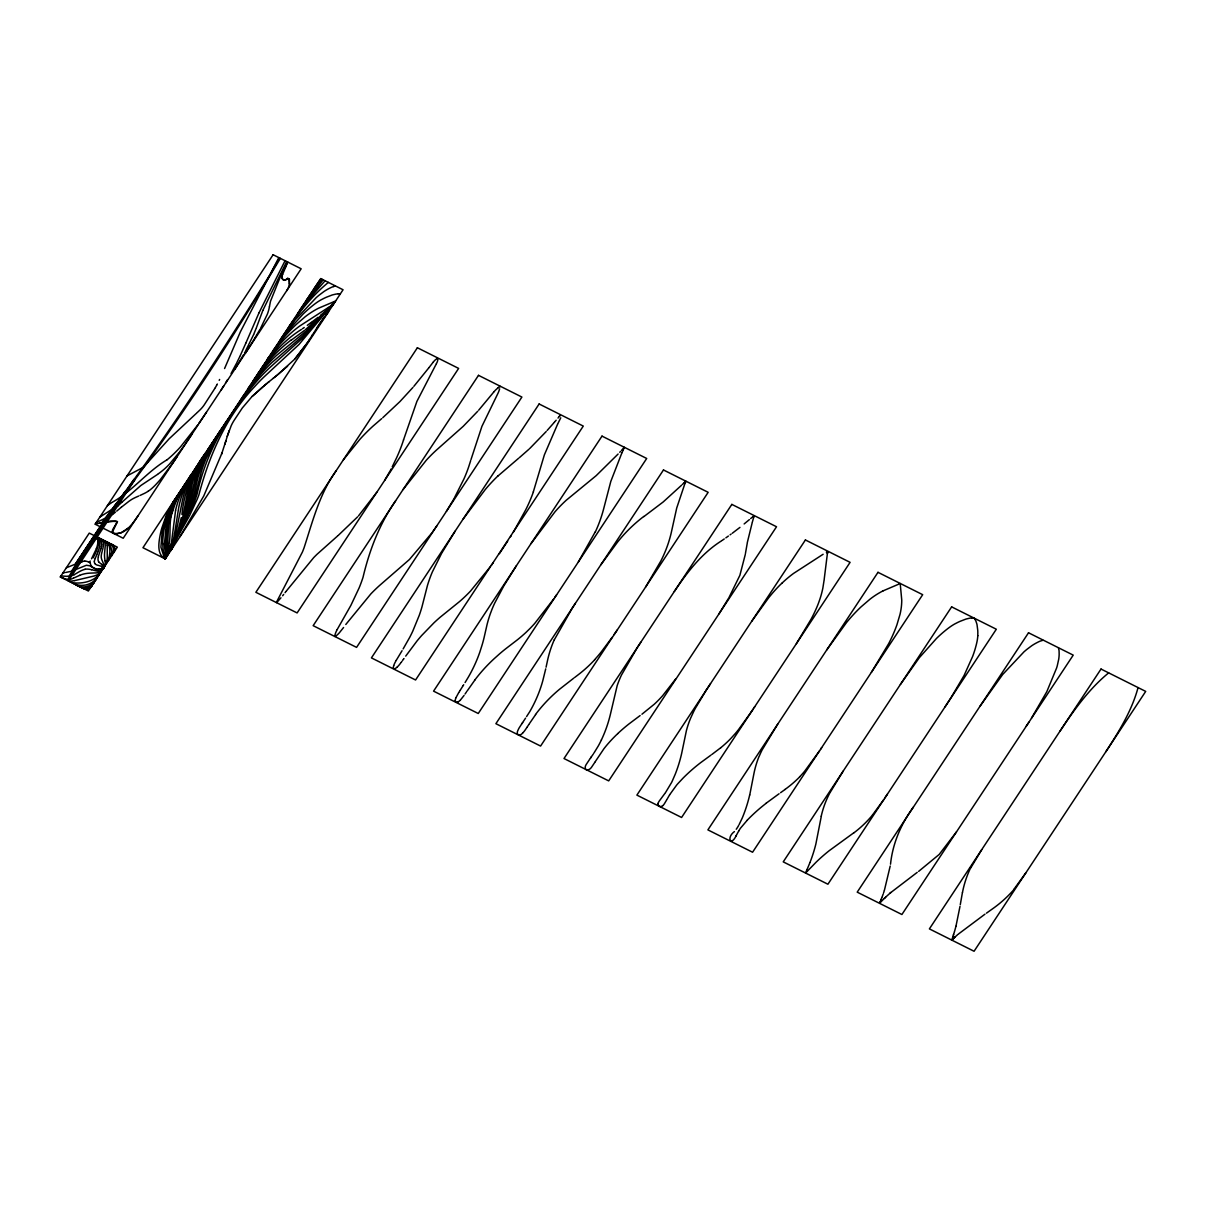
<?xml version="1.0" encoding="UTF-8"?>
<svg xmlns="http://www.w3.org/2000/svg" width="1206" height="1206" viewBox="0 0 1206 1206"><rect width="100%" height="100%" fill="white"/><g stroke="black" fill="none" stroke-linecap="round" stroke-linejoin="round"><path stroke-width="1.5" d="M162.689 543.514C163.006 526.389 168.463 509.475 177.719 495.093M287.767 262.079L282.611 274.38C280.636 277.576 283.289 283.184 287.254 278.601L288.988 278.797L289.425 283.847L289.44 279.37M977.78 635.698L977.825 632.622A56.486 49.597 -26.3 0 0 977.719 630.014L977.041 624.829A25.537 22.432 -26.3 0 0 976.875 624.045L976.046 621.482A17.472 15.346 -26.3 0 0 975.428 620.14L975.337 619.974M102.465 568.885L101.726 566.473L98.606 565.403A7.1 6.241 -26.3 0 1 94.957 563.805M103.324 545.79L103.339 545.655A17.246 15.135 -26.3 0 0 103.399 544.765L103.399 544.479M170.453 551.097A13.733 12.06 -26.3 0 0 170.498 550.599L170.528 550.253A19.824 17.397 -26.3 0 1 170.574 549.83L175.563 510.575M103.264 546.318L103.038 547.75A29.864 26.215 -26.3 0 1 102.857 548.579L101.56 553.735A17.653 15.497 -26.3 0 0 101.214 557.127L101.259 557.368A12.753 11.201 -26.3 0 0 102.299 560.82L104.063 565.267L103.294 568.388M824.165 579.573L827.467 552.981M824.045 580.508L822.854 588.091A103.158 90.571 -26.3 0 1 818.934 601.884L818.196 603.92A139.308 122.319 -26.3 0 1 810.975 619.387L796.397 643.627M289.425 283.847L288.505 287.345A16.311 14.321 -26.3 0 1 287.993 288.49L286.696 290.721M826.321 552.122L827.633 551.896M827.361 553.675L827.587 552.167M827.437 553.192L827.557 552.454M282.611 274.38C279.762 277.757 284.134 282.114 286.696 279.129M745.414 553.66L747.403 542.323M745.278 554.534L739.881 575.307L729.102 597.317M960.278 904.681L962.448 892.41M960.006 906.339L955.981 926.148M174.523 533.745L178.774 507.304A112.55 98.817 -26.3 0 1 190.669 475.631M890.525 864.189C892.666 843.386 901.093 823.864 913.394 807.085M174.508 533.836L173.634 538.449M890.209 866.029L884.45 890.134M181.94 514.465C184.217 492.199 192.116 470.822 205.593 452.883M101.394 546.74L100.987 548.474M269.451 306.641L270.25 302.48A41.034 36.029 -26.3 0 1 270.611 300.972L280.772 275.722M173.589 538.72L173.408 539.595M269.435 306.716L269.104 308.374A43.084 37.823 -26.3 0 1 268.199 311.721L267.988 312.399A47.547 41.743 -26.3 0 1 267.28 314.344L260.617 328.228M747.479 541.886L752.258 522.469M181.337 517.6L176.604 536.082M201.688 463.194A119.635 105.028 -26.3 0 0 195.01 483.546L190.141 504.41A138.072 121.218 -26.3 0 1 177.161 535.163L164.966 554.006A12.874 11.306 -26.3 0 0 164.664 554.594L164.544 554.881A4.779 4.191 -26.3 0 0 164.333 557.986M173.363 539.791L171.734 543.544M171.116 549.846L172.865 542.248M546.077 667.174L547.63 659.999A119.635 105.028 -26.3 0 1 554.308 639.647M187.639 492.108L182.181 519.937A161.016 141.358 -26.3 0 1 177.463 535.313L171.237 546.439M821.316 816.221L815.859 844.049A161.016 141.358 -26.3 0 1 811.141 859.426L810.1 862.169M545.73 668.848L542.76 680.862A138.072 121.218 -26.3 0 1 529.781 711.615L526.57 716.575M1138.057 687.571C1131.801 710.877 1118.821 731.71 1105.827 751.775M749.74 794.965L753.871 773.875A105.208 92.365 -26.3 0 1 758.981 756.584L759.177 756.343A107.922 94.761 -26.3 0 1 762.102 749.966L777.704 724.173M955.951 926.298L954.459 931.741M100.927 548.7L98.515 555.891A19.944 17.517 -26.3 0 0 98.259 556.84M752.408 521.942L753.614 517.585M195.689 493.586L201.176 472.255A138.871 121.927 -26.3 0 1 206.045 458.777L214.879 440.914L226.457 421.603L243.386 396.322L259.004 376.287M753.66 517.404L753.886 516.605M174.78 539.203L175.88 537.529M285.837 266.692L287.209 261.808M499.631 388.829L498.937 391A26.23 23.035 -26.3 0 1 497.852 393.548L481.918 426.366L470.973 459.637M170.061 547.313L177.478 535.328A86.003 75.511 -26.3 0 0 178.247 533.745L181.247 526.796A155.031 136.112 -26.3 0 0 187.669 505.977L192.342 483.44A99.42 87.284 -26.3 0 1 196.457 471.154L199.729 464.099A137.213 120.464 -26.3 0 1 201.357 460.978L212.256 442.858M221.859 453.29L225.899 440.838M225.778 441.2L227.497 435.592M884.36 890.435L883.561 892.922M173.8 542.489L174.146 541.358M954.383 932.027L952.981 936.429M225.371 442.557L225.643 441.652M470.642 460.737L468.742 466.677A147.268 129.298 -26.3 0 1 463.918 478.978L454.526 497.641M173.604 543.167L172.533 546.484L175.428 540.62M224.813 444.351L225.085 443.446M227.256 436.346L231.175 425.778A44.034 38.652 -26.3 0 1 234.266 420.14L241.713 408.879A59.516 52.25 -26.3 0 1 242.391 407.884L251.888 396.684L266.903 383.433M952.906 936.715L951.805 939.896L952.589 939.218M403.528 439.904L416.899 401.402L436.361 363.745M227.708 434.929L229.23 430.467M171.961 548.217L172.518 547.328M953.614 934.484L953.403 935.147M172.352 547.057L171.629 548.715A17.728 15.572 -26.3 0 0 171.222 549.936M172.036 547.72L171.795 548.715L172.352 547.72M533.323 491.882L544.373 454.873L557.443 424.542M175.88 538.373L183.448 524.097A171.192 150.313 -26.3 0 0 186.493 517.932L192.945 502.209A147.946 129.886 -26.3 0 0 195.689 493.586M883.169 894.038L882.219 896.706M175.337 539.941L174.93 541.087M221.542 454.18L222.01 452.853M221.693 453.742L203.754 495.998L180.026 536.61M171.9 548.775L172.413 547.569M185.166 517.555L185.302 517.133A151.082 132.645 -26.3 0 0 189.206 504.048L196.096 474.878A107.937 94.761 -26.3 0 1 200.362 464.34L216.236 436.828M881.993 897.324L880.501 901.093M684.752 484.088L685.656 481.616M684.541 484.676L676.717 508.028L671.742 530.534A132.479 116.319 -26.3 0 1 660.918 560.88L645.557 587.126M685.279 482.641L685.822 481.149L685.008 481.933M172.503 547.328L172.925 546.333A22.477 19.733 -26.3 0 1 173.136 545.866L177.342 535.6M96.45 548.624L91.52 558.815M176.92 536.745L193.141 504.877A155.288 136.338 -26.3 0 0 197.045 494.264C206.377 450.049 230.602 410.568 260.375 377.131A147.268 129.298 -26.3 0 1 270.159 367.302L302.54 338.132L327.58 309.233M256.426 327.64L262.818 310.47M176.709 537.318L176.076 538.961M98.214 551.278L99.374 547.72A28.13 24.693 -26.3 0 0 99.751 546.137L99.736 540.559L97.249 537.107M256.169 328.273L253.757 334.303M809.935 862.622L807.221 869.134M98.183 551.353L97.415 553.237M95.259 558.333L96.721 554.85M172.639 547.042L173.257 545.519M880.38 901.379L879.626 903.173L880.139 901.967M279.43 257.918L270.084 274.621A267.762 235.095 -26.3 0 0 266.526 280.154C215.015 363.217 161.287 445.044 101.832 522.68M173.513 544.901L174.87 541.268L173.302 544.087A24.602 21.602 -26.3 0 1 172.82 544.871L172.111 545.941A19.296 16.944 -26.3 0 1 171.584 546.68L170.408 548.097A24.21 21.256 -26.3 0 0 169.533 550.207L169.428 550.539A13.251 11.638 -26.3 0 0 169.036 551.971L169.036 552.047A8.864 7.794 -26.3 0 0 168.885 553.237L169.051 553.237M194.407 474.048L194.513 473.777A107.922 94.761 -26.3 0 1 197.437 467.4L213.04 441.607M262.833 310.424L286.666 261.521M166.262 552.891L170.8 544.931M455.883 697.822L458.657 692.726M880.772 900.415L881.285 899.194M224.572 368.539L240.461 331.665L278.827 257.617M97.309 553.494L96.812 554.639M245.888 343.032L258.973 312.882M245.783 343.258L240.25 355.649M253.592 334.665L245.557 351.006M171.81 549.016L171.448 549.604M177.372 535.946L177.614 535.389A156.81 137.68 -26.3 0 0 185.015 512.399L189.206 491.309A105.208 92.365 -26.3 0 1 194.317 474.033M622.01 452.612L622.854 450.697M621.904 452.838L610.809 481.405L603.407 509.776A146.861 128.952 -26.3 0 1 595.372 531.876M169.187 547.328L166.639 551.278A18.874 16.567 -26.3 0 0 166.036 552.363L165.192 554.172A10.583 9.301 -26.3 0 0 164.905 554.881A4.025 3.543 -26.3 0 0 165.207 557.956L165.448 558.212M622.944 450.471L623.502 449.25M95.636 552.725C97.867 547.75 100.701 540.454 95.696 536.323M201.779 463.21L219.914 431.251M554.383 639.677L572.533 607.703M95.229 553.644L94.49 555.212M170.453 548.006L169.775 549.001M287.164 262.441L280.847 275.571M259.019 312.791L285.053 260.722M557.594 424.241L560.745 417.819M601.402 739.941L602.503 737.544A134.74 118.294 -26.3 0 0 606 728.952L606.407 727.851A151.082 132.645 -26.3 0 0 610.296 714.766L617.186 685.596A107.937 94.761 -26.3 0 1 621.452 675.059L637.326 647.547M239.949 356.313L236.768 362.78M137.966 515.897C132.404 523.977 124.655 535.585 113.53 533.218L112.505 531.936L117.419 521.685L110.605 521.037L95.259 524.022M807.07 869.466L806.829 869.978A22.477 19.733 -26.3 0 0 806.603 870.446L805.638 872.978L807.628 870.958A22.477 19.733 -26.3 0 0 807.99 870.551L816.296 862.004A161.016 141.358 -26.3 0 1 829.185 850.712L854.059 832.607M595.267 531.846L578.398 561.845M94.008 556.207L93.224 557.82M219.628 379.468L219.206 380.327M170.649 547.599L171.116 546.665M623.743 448.768L624.18 447.848A2.487 2.186 -26.3 0 0 624.361 447.29A2.487 2.186 -26.3 0 0 623.894 447.697L621.422 450.486M392.191 466.888L396.593 457.798A164.77 144.675 -26.3 0 0 403.543 439.904M236.346 363.609L231.07 373.528M190.578 477.275L201.402 459.23M970.86 867.732L981.699 849.702M337.092 629.713L336.338 631.235A24.21 21.256 -26.3 0 0 335.494 633.271L335.374 633.647A13.251 11.638 -26.3 0 0 335.012 635.034L334.982 635.185A8.864 7.794 -26.3 0 0 334.861 636.286M391.106 468.998L390.563 470.054M436.451 363.564L436.557 363.368A26.366 23.155 -26.3 0 0 436.979 362.509L437.175 362.086A9.015 7.914 -26.3 0 0 437.672 360.473A15.09 13.251 -26.3 0 0 437.838 359.478L437.416 358.453M390.201 470.747L384.639 480.41M337.198 629.502L350.871 605.397L359.117 587.925A155.288 136.338 -26.3 0 0 363.021 577.327C369.458 550.192 379.543 523.841 395.583 500.867M217.321 384.021L216.854 384.895M175.383 541.072L189.493 515.761L197.166 499.314A167.378 146.951 -26.3 0 0 198.824 495.093C209.226 455.446 226.004 416.809 254.556 386.719A163.428 143.484 -26.3 0 1 267.762 373.453L299.028 344.449L323.404 315.354M736.233 835.562C730.896 847.004 726.087 837.612 734.439 831.567M736.022 835.954L738.735 830.949M245.119 351.851L244.441 353.102M169.865 547.283L168.93 548.986A26.849 23.562 -26.3 0 0 167.785 551.413A15.316 13.447 -26.3 0 0 167.468 552.303M280.35 258.37C225.959 349.484 167.559 438.441 102.691 522.5M216.658 385.242L215.316 387.669M739.127 824.542L742.278 817.954A156.81 137.68 -26.3 0 0 749.68 794.965M738.6 825.522L737.966 826.653A24.602 21.602 -26.3 0 1 737.484 827.437L736.776 828.507A19.296 16.944 -26.3 0 1 736.233 829.246L736.233 829.246M165.071 553.825C173.845 541.584 166.745 524.369 173.016 510.605A84.812 74.455 -26.3 0 1 174.93 504.44L176.543 500.173A77.697 68.214 -26.3 0 1 178.518 495.621A106.038 93.088 -26.3 0 1 185.407 483.485M454.149 498.334L453.381 499.721M243.476 354.85L234.944 369.081M667.159 799.065L669.556 794.89M666.707 799.864L664.476 803.603A9.151 8.035 -26.3 0 1 662.787 805.653M453.004 500.415L446.431 511.329M112.052 555.062L111.917 555.303A12.98 11.397 -26.3 0 1 111.54 555.906M260.089 329.163L254.783 338.208M396.141 660.511L395.206 662.215A26.849 23.562 -26.3 0 0 394.06 664.642A15.316 13.447 -26.3 0 0 393.744 665.531M396.216 660.375L402.05 650.712M738.765 830.904L738.946 830.602A19.296 16.944 -26.3 0 1 739.399 829.834L740.107 828.763A24.602 21.602 -26.3 0 1 740.65 827.994L747.117 820.382M215.105 388.015L204.116 405.065A33.075 29.034 -26.3 0 1 199.608 410.296L196.714 413.04M728.484 598.387L719.002 613.854M190.834 475.707L197.136 465.682M90.224 561.031L89.44 562.358M227.542 379.664L225.522 383.056M176.001 537.318L178.805 532.072A148.639 130.504 -26.3 0 0 190.262 507.017L192.327 500.565A154.624 135.75 -26.3 0 0 194.407 492.953L197.452 479.611A148.052 129.992 -26.3 0 1 198.869 474.425L199.804 471.44A119.213 104.666 -26.3 0 1 200.558 469.224L202.412 464.295A130.972 114.992 -26.3 0 1 205.035 458.31L214.065 441.23L226.818 420.758M595.071 761.936L603.935 748.73A107.741 94.596 -26.3 0 1 608.306 743.409L610.13 741.358A134.74 118.294 -26.3 0 1 616.899 734.409L617.789 733.565M594.844 762.313L591.422 767.423A12.874 11.306 -26.3 0 1 590.985 767.936L590.759 768.177A4.779 4.191 -26.3 0 1 587.804 769.895M254.692 338.343L249.521 346.8M172.172 543.363L169.549 547.162M176.257 536.429L174.825 538.645L182.151 501.937A108.434 95.199 -26.3 0 1 190.397 477.214M403.136 648.934L409.723 637.326A171.192 150.313 -26.3 0 0 412.769 631.16L419.221 615.437A147.946 129.886 -26.3 0 0 421.979 606.829L427.452 585.483A138.871 121.927 -26.3 0 1 432.321 572.006L441.607 553.343L455.144 531.122M513.319 532.223L525.741 509.761A154.715 135.841 -26.3 0 0 533.384 491.882M176.377 536.142L175.774 537.484M669.647 794.754L676.626 785.106A86.003 75.511 -26.3 0 1 677.802 783.734L683.199 777.976A155.031 136.112 -26.3 0 1 700.641 762.674L710.997 755.092M175.398 537.831L173.86 540.273M174.81 539.308L173.016 542.112M458.838 692.425L460.029 690.556M465.079 682.536L468.41 677.003A148.639 130.504 -26.3 0 0 479.882 651.949L481.948 645.481A154.624 135.75 -26.3 0 0 484.028 637.868L487.073 624.542A148.052 129.992 -26.3 0 1 488.49 619.356L489.425 616.372A119.213 104.666 -26.3 0 1 490.179 614.14L492.033 609.226A130.972 114.992 -26.3 0 1 494.641 603.241L503.671 586.161L516.424 565.689M170.574 545.368L173.604 540.574M249.476 346.876L245.481 353.117M460.104 690.42L463.119 685.656M511.374 535.374L510.515 536.73M223.864 385.724L221.286 389.734M463.707 684.722L463.225 685.505M951.202 697.37L964.091 675.466L972.624 656.471A123.012 107.997 -26.3 0 0 975.292 648.496L975.956 646.039A92.169 80.923 -26.3 0 0 976.86 642.316A48.828 42.873 -26.3 0 0 977.81 635.698M312.218 335.283L317.54 326.947M1031.462 718.173L1046.778 691.747L1056.562 668.124A101.138 88.792 -26.3 0 0 1057.27 665.757L1058.717 659.245A44.682 39.225 -26.3 0 0 1059.154 654.18L1059.079 650.863A12.271 10.779 -26.3 0 0 1058.883 649.808L1058.506 648.044M312.399 334.982L308.766 340.635M950.795 698.018L945.097 706.791M169.85 546.363L170.317 545.655M527.052 727.218L528.725 724.67M529.027 724.188L535.645 714.555M706.309 690.088L695.41 708.208A137.213 120.464 -26.3 0 0 693.782 711.329L690.525 718.384A99.42 87.284 -26.3 0 0 686.395 730.67L681.707 753.207A155.031 136.112 -26.3 0 1 675.315 774.026L672.3 780.975A86.003 75.511 -26.3 0 1 671.531 782.558L665.561 792.508M212.346 442.753L219.658 431.597M219.974 431.175L222.778 426.864M572.594 607.628L575.398 603.317M526.916 727.429L524.821 730.519A18.874 16.567 -26.3 0 1 524.037 731.514L522.786 732.947M637.567 647.185L640.748 642.316M706.384 689.968L710.5 683.666M525.575 718.128L522.424 722.861M1028.869 722.213L1026.185 726.329M108.736 560.142L111.902 551.82L110.439 544.916M191.392 474.395C175.594 497.475 160.428 526.525 167.815 555.092M317.148 327.55L320.299 322.831M321.324 278.872L300.204 309.641M309.158 340.047L307.997 341.811M174.795 499.51L173.031 502.284A95.952 84.239 -26.3 0 0 172.021 503.972L166.127 515.655L161.77 528.273A104.651 91.882 -26.3 0 0 160.413 533.761L159.976 536.022A88.279 77.516 -26.3 0 0 159.674 537.725C158.423 544.946 157.504 555.031 165.297 558.921L343.062 289.757L320.721 278.571L142.956 547.72L165.297 558.921M179.181 492.877L174.508 500.987A95.651 83.983 -26.3 0 0 173.317 503.369L166.353 524.128L164.378 544.735M191.694 473.943L182.136 490.857A108.058 94.867 -26.3 0 0 175.548 510.575M78.48 586.041C84.013 590.277 92.093 587.593 94.279 582.031M209.512 446.959L195.869 469.33A100.957 88.641 -26.3 0 0 187.533 492.108M268.516 357.624L267.43 359.267L286.078 333.022L302.842 314.299A123.012 107.997 -26.3 0 1 309.429 308.284L311.525 306.55A92.169 80.923 -26.3 0 1 314.766 303.987A48.828 42.873 -26.3 0 1 320.856 299.947L323.901 298.379A56.486 49.597 -26.3 0 1 326.555 297.158L332.027 295.048A25.537 22.432 -26.3 0 1 332.901 294.792L335.856 294.113A17.472 15.346 -26.3 0 1 337.499 293.902L337.816 293.887M335.961 471.033C319.515 493.872 312.64 521.444 304.078 547.765A167.378 146.951 -26.3 0 1 302.435 551.986L276.898 601.387A17.728 15.572 -26.3 0 0 276.491 602.608A17.728 15.572 -26.3 0 0 277.501 601.688L280.953 597.799M507.696 541.087L499.374 553.705M871.395 672.345L888.641 643.687A153.84 135.072 -26.3 0 0 894.37 631.477L894.716 630.602A134.635 118.203 -26.3 0 0 896.978 624.633L900.038 614.276A71.621 62.878 -26.3 0 0 901.756 600.181L900.204 583.538L883.093 590.85M843.19 771.071L829.547 793.442A100.957 88.641 -26.3 0 0 821.226 816.206M60.3 576.95L89.259 533.112L117.329 547.147L88.37 591L60.3 576.95L63.662 578.322M66.36 567.785L75.345 564.152L106.897 516.424M75.345 564.152L107.168 516.545M65.727 572.443L71.456 571.297L115.851 504.033M67.476 576.347L68.908 576.347L124.896 491.701M63.843 578.383L67.792 579.528L133.941 479.355M69.089 579.83L134.816 479.807M318.324 325.771L324.022 317.63M522.605 722.605L521.897 723.675M900.415 684.435L919.334 657.692L936.519 638.411A123.012 107.997 -26.3 0 1 943.107 632.396L945.202 630.648A92.169 80.923 -26.3 0 1 948.459 628.1A48.828 42.873 -26.3 0 1 954.549 624.06L957.594 622.492A56.486 49.597 -26.3 0 1 960.247 621.271L965.72 619.16A25.537 22.432 -26.3 0 1 966.594 618.904L969.534 618.226A17.472 15.346 -26.3 0 1 971.192 618.015L971.508 618M980.101 706.083L1002.699 674.471L1024 651.828A97.189 85.325 -26.3 0 1 1026.758 649.476L1031.733 645.738A44.682 39.225 -26.3 0 1 1036.542 642.873L1037.914 642.165A35.517 31.19 -26.3 0 1 1038.894 641.682L1039.889 641.245A12.271 10.779 -26.3 0 1 1041.019 640.868L1042.949 640.265M1060.089 731.017C1074.064 710.002 1088.973 688.958 1108.661 672.873M191.875 434.281L187.096 441.411M205.955 412.949L206.467 412.196M96.706 578.367C93.631 585.815 82.777 589.93 75.254 584.428M176.95 456.878L173.242 462.395M92.123 585.302L91.4 586.267M98.666 575.398L97.942 576.453A25.567 22.447 -26.3 0 1 95.229 579.739C90.043 585.317 81.465 586.825 74.516 583.945A21.663 19.025 -26.3 0 1 73.31 583.448L72.435 583.011M305.842 301.093L311.525 292.832M313.515 289.485L321.022 278.722M241.426 398.643L265.426 366.805A133.293 117.027 -26.3 0 1 276.596 355.333L306.61 330.7L328.65 308.932M253.23 380.764C266.285 361.242 281.073 342.082 301.289 329.524M257.677 374.041L274.395 350.871A139.308 122.319 -26.3 0 1 286.108 337.635L287.767 336.082A103.158 90.571 -26.3 0 1 299.495 326.178L329.298 306.882M262.049 367.423L281.827 340.017A153.84 135.072 -26.3 0 1 291.053 329.585L291.746 328.876A134.635 118.203 -26.3 0 1 296.555 324.173L305.284 316.665A71.621 62.878 -26.3 0 1 318.414 308.269L335.675 300.942M272.767 351.187L295.349 319.711L316.198 297.641A97.189 85.325 -26.3 0 1 318.957 295.289L323.932 291.55A44.682 39.225 -26.3 0 1 328.741 288.671L330.112 287.978A35.517 31.19 -26.3 0 1 331.092 287.495L332.087 287.058A12.271 10.779 -26.3 0 1 333.218 286.681L333.565 286.576M280.32 339.745C294.143 319.017 308.932 298.289 328.379 282.4M288.566 327.263L307.168 301.289L325.107 280.757M297.611 313.575L323.163 279.792M308.193 341.524L307.213 342.986M403.03 489.606L426.336 460.179A147.268 129.298 -26.3 0 1 436.135 450.351L463.194 426.351L477.742 411.246M463.029 519.183L485.279 489.515A154.82 135.931 -26.3 0 1 498.123 475.767M531.032 543.574L555.046 511.721A133.293 117.027 -26.3 0 1 566.217 500.264L596.216 475.631L618.105 454.029M674.32 591.483C687.224 572.262 701.711 553.283 721.595 540.801M593.895 753.147L598.312 745.926A107.741 94.596 -26.3 0 0 601.402 739.941M751.715 621.271L768.433 598.101A139.308 122.319 -26.3 0 1 780.146 584.865L781.805 583.312M754.142 707.605L754.67 706.822M826.698 649.989L846.491 622.582A153.84 135.072 -26.3 0 1 855.717 612.151L856.411 611.442A134.635 118.203 -26.3 0 1 861.205 606.739L869.948 599.231A71.621 62.878 -26.3 0 1 883.078 590.834M821.648 747.645L820.608 749.228M887.42 794.121L886.727 795.161M1025.899 872.797L1013.914 889.289M205.849 413.1L198.869 423.381M248.255 388.302L264.883 365.704A136.233 119.605 -26.3 0 1 291.143 340.002M343.393 459.772L359.825 439.406A163.428 143.484 -26.3 0 1 373.016 426.125L381.669 418.648M376.754 492.334L358.468 515.912M600.874 564.755L617.502 542.157A136.233 119.605 -26.3 0 1 643.763 516.454M886.5 795.508L884.857 797.995M956.464 831.884L939.173 854.466L918.64 871.38M94.158 582.227L93.54 583.131M307.605 342.398L295.138 358.695M593.277 754.067L590.473 758.107M753.102 709.173L751.006 712.294M100.234 573.031C94.565 581.141 83.696 583.704 74.32 582.905A21.798 19.13 -26.3 0 1 72.888 582.694L71.863 582.483A10.417 9.151 -26.3 0 1 70.581 582.076A6.588 5.789 -26.3 0 1 70.144 581.88M819.552 750.81L804.628 771.252A107.922 94.761 -26.3 0 1 799.789 776.664L799.593 776.86M617.17 630.045L614.08 634.567M883.742 799.638L872.526 814.955M436.979 525.605L435.848 527.263M521.685 723.977L519.258 727.731A18.874 16.567 -26.3 0 0 518.655 728.816L517.871 730.489A10.583 9.301 -26.3 0 0 517.525 731.333A4.025 3.543 -26.3 0 0 517.826 734.409L518.067 734.665M750.916 712.414L738.419 729.736A134.017 117.675 -26.3 0 1 735.102 733.761L730.776 738.524A99.42 87.284 -26.3 0 1 720.66 747.81M101.425 571.222L101.334 571.373A8.955 7.854 -26.3 0 1 99.209 573.543M173.136 462.561L160.353 479.536A118.278 103.852 -26.3 0 1 158.076 482.129L156.373 483.983A50.773 44.577 -26.3 0 1 149.333 490.48L148.278 491.144M306.218 344.464L294.792 359.071L278.224 374.252M465.049 694.008L466.421 692.033M467.054 691.128L474.772 680.184M556.569 594.814L554.594 597.679M186.493 442.27L179.754 451.707M435.381 527.942L432.457 532.087M320.69 322.243L322.967 319.062M464.069 695.44L460.39 700.083M553.599 599.111L534.801 623.336A130.972 114.992 -26.3 0 1 530.173 628.311L526.223 632.185A119.213 104.666 -26.3 0 1 524.384 633.874L521.897 636.075A136.368 119.726 -26.3 0 1 519.379 638.185A159.75 140.258 -26.3 0 1 517.464 639.753L505.751 648.753A154.624 135.75 -26.3 0 0 499.239 654.149L493.887 658.958A148.639 130.504 -26.3 0 0 474.727 680.154M197.648 425.13L180.463 446.944A133.474 117.193 -26.3 0 1 177.056 450.592L174.086 453.562A101.153 88.807 -26.3 0 1 167.378 459.561L167.197 459.682M405.713 656.124L417.02 640.974A171.192 150.313 -26.3 0 1 421.603 635.577L433.964 622.824A152.393 133.791 -26.3 0 1 440.22 617.186L459.561 601.553A138.871 121.927 -26.3 0 0 470.491 591.106L490.39 566.639M493.314 562.539L492.47 563.73M612.151 637.326L601.357 651.783A172.775 151.7 -26.3 0 1 597.905 655.989L594.573 659.772M665.275 792.915L659.2 801.131A9.151 8.035 -26.3 0 0 658.099 803.302M102.842 569.081L102.54 569.518A3.512 3.075 -26.3 0 1 100.957 570.604M403.995 658.551L403.452 659.305M491.912 564.529L491.339 565.312M675.571 679.114L662.652 695.666A107.937 94.761 -26.3 0 1 654.33 704.183L641.954 714.208M311.766 292.5L321.836 279.129M590.699 757.805L591.287 756.976M403.347 659.456L402.789 660.21M590.186 758.499L586.116 764.634A12.874 11.306 -26.3 0 0 585.769 765.313L585.664 765.539A4.779 4.191 -26.3 0 0 585.423 768.704A2.683 2.352 -26.3 0 0 586.312 769.745A2.683 2.352 -26.3 0 0 587.789 769.79M431.642 533.233L409.482 559.463L379.483 585.558A155.288 136.338 -26.3 0 0 370.92 593.834L345.79 624.497M402.065 661.205L401.221 662.35M91.822 585.739L91.852 585.694A6.497 5.713 -26.3 0 1 83.048 588.362L82.234 587.925M323.178 318.776L324.459 317.057M324.233 317.344L326.178 314.796M343.574 627.497L339.444 632.683A24.21 21.256 -26.3 0 1 337.786 634.401L337.559 634.612A13.251 11.638 -26.3 0 1 336.278 635.668L336.203 635.713A8.864 7.794 -26.3 0 1 335.102 636.406L334.921 636.497M179.272 452.34L169.729 463.813A66.812 58.657 -26.3 0 1 163.971 469.39L163.021 470.174A85.355 74.938 -26.3 0 1 160.383 472.27L157.88 474.154M400.739 662.983L399.608 664.416A26.849 23.562 -26.3 0 1 397.769 666.496A15.316 13.447 -26.3 0 1 397.045 667.189M323.675 314.992L327.926 309.49M325.741 315.354L326.615 314.223M428.944 367.679L433.195 362.162M559.946 415.663L559.328 416.447M428.673 368.026L413.899 386.297M286.063 591.377L313.696 557.624A167.378 146.951 -26.3 0 1 317.057 554.263L337.921 535.69M326.404 314.51L327.278 313.379M327.052 313.666L328.153 312.248M285.686 591.875L285.038 592.719M334.228 301.681L335.072 301.862M327.926 312.535L328.59 311.691M283.681 594.437L282.626 595.764M332.615 303.761L330.022 306.58A26.23 23.035 -26.3 0 0 328.107 308.6L327.655 309.143M168.75 550.298L166.805 552.227A23.562 20.698 -26.3 0 1 166.338 549.74L166.865 527.866L172.488 506.324A80.063 70.295 -26.3 0 1 173.091 504.847L174.161 502.42A92.033 80.802 -26.3 0 1 180.629 490.661M559.72 415.964L558.016 418.06M328.062 309.324L328.213 309.143A21.889 19.221 -26.3 0 1 329.178 308.027A9.015 7.914 -26.3 0 1 330.519 306.852A15.09 13.251 -26.3 0 1 331.424 306.234L333.203 304.696M433.331 362.011L433.482 361.83A21.889 19.221 -26.3 0 1 434.431 360.715A9.015 7.914 -26.3 0 1 435.788 359.524A15.09 13.251 -26.3 0 1 436.678 358.906L436.979 358.725M493.555 392.297L478.692 410.176M333.263 303.942L334.273 302.766A2.487 2.186 -26.3 0 1 334.725 302.359M493.631 392.206L494.083 391.664A26.23 23.035 -26.3 0 1 495.998 389.628L497.867 387.955M412.98 387.382L399.94 401.583L382.784 417.698M333.097 304.123L333.7 303.927M330.022 306.837L303.49 335.238M554.474 422.16L556.162 420.216M554.232 422.432L547.177 430.436M546.212 431.522L529.871 448.376M332.781 304.56L332.072 305.269M330.007 307.5L330.957 306.46M619.748 452.28L620.472 451.511M357.579 516.877L338.343 535.313M880.395 902.45L879.943 902.917M882.249 900.52L880.305 902.54M329.057 308.495L305.208 329.841M882.521 900.234L885.807 897.038M252.175 396.397L262.968 386.674M332.147 305.781L332.886 304.982M685.325 481.631L684.209 482.702M332.057 305.796L329.419 308.314M682.445 484.39L683.908 482.988M885.943 896.887L890.812 892.47M681.571 485.219L663.179 501.967L643.883 516.59M885.083 897.716L884.36 898.41M122.334 501.832L140.62 485.701A60.632 53.23 -26.3 0 1 141.826 484.857L157.534 474.41M121.957 502.178L118.203 505.661M286.757 279.083L287.737 278.179L289.425 279.249M302.857 335.841L293.088 344.434M498.168 475.812L518.505 458.37M529.133 449.084L519.364 457.662M957.519 934.786L953.132 938.72M953.645 938.253L952.695 939.127M287.586 366.187L277.094 375.187M952.951 938.886L953.931 937.982L952.861 938.977M117.917 505.917L114.51 507.816M196.216 413.492L169.202 438.743L143.469 467.204L127.037 475.903M102.631 569.307L96.932 569.82L89.757 565.78L86.41 565.252L71.456 571.297M954.398 937.575L955.273 936.806L954.519 937.469M958.152 934.243L984.955 914.193M890.073 893.118L917.208 872.375M754.006 515.716L752.68 516.861M332.012 304.801L332.946 304.033M497.988 387.865L499.299 386.794M750.645 518.55L752.197 517.268M328.952 308.329L331.394 306.294M328.741 308.525L320.449 315.384M263.526 386.206L265.214 384.82M749.378 519.62L744.147 523.947M292.229 345.142L271.893 362.569A154.82 135.931 -26.3 0 0 259.019 376.302M116.726 511.103L121.339 507.229M265.772 384.352L269.164 381.593M277.666 374.719L274.832 377.026M275.963 376.106L273.144 378.398M121.474 507.123L128.665 501.515A46.763 41.064 -26.3 0 1 131.153 499.797L131.575 499.525A24.135 21.18 -26.3 0 1 133.067 498.666L134.891 497.746A50.019 43.913 -26.3 0 1 135.977 497.234L138.72 496.028M113.711 513.56L115.52 512.083M167.031 459.818C146.71 471.863 132.012 491.747 111.826 502.465M268.034 382.513L273.702 377.945M113.319 513.877L110.259 515.821M739.956 527.384L732.268 533.263M720.66 747.81L711.992 754.383M318.083 317.284L312.233 321.776M304.229 330.61L291.264 340.137M766.187 803.196L779.076 793.759M127.926 528.273L121.278 532.72L115.942 533.957M107.394 505.631L111.54 502.661M574.855 677.335L577.795 675.089A119.635 105.028 -26.3 0 0 594.633 659.833M573.996 677.968L559.539 689.259A138.072 121.218 -26.3 0 0 535.524 714.495M785.046 789.478L780.568 792.704M640.13 715.55L628.839 724.037A151.082 132.645 -26.3 0 0 617.789 733.55M311.706 322.168L310.349 323.148M309.957 323.419L307.289 325.334M731.062 534.137L730.082 534.831M728.394 536.052L725.846 537.861M99.857 517.042L114.208 507.982M304.229 327.504L302.359 328.801M724.248 538.976L722.123 540.439M986.448 913.168L993.669 908.028A108.434 95.199 -26.3 0 0 1014.065 889.395M823.125 554.263L793.548 573.423A103.158 90.571 -26.3 0 0 781.82 583.312M74.154 574.704L78.797 571.976A33.271 29.215 -26.3 0 1 81.299 570.664L81.812 570.438A15.075 13.236 -26.3 0 1 85.129 569.322M74.109 574.749L69.013 576.347M109.188 516.334L96.194 522.605M140.062 495.44L144.449 493.375A32.773 28.778 -26.3 0 0 148.293 491.174M73.476 578.141L79.611 575.383M73.295 578.217L73.008 578.337A37.205 32.668 -26.3 0 1 71.064 579.106L69.692 579.619M70.129 579.453L69.345 579.739M75.933 563.941L81.405 562.086A11.924 10.477 -26.3 0 1 82.385 561.589M335.147 286.078L333.7 286.531M101.681 568.523L99.766 569.036M99.766 523.103L115.263 521.067A8.321 7.296 -26.3 0 1 117.449 521.655L113.47 528.258A10.718 9.422 -26.3 0 0 112.429 530.399L112.535 531.997M74.666 580.599L93.043 576.272A17.201 15.105 -26.3 0 0 99.178 573.755M74.486 580.644L70.566 581.202A7.025 6.166 -26.3 0 1 69.692 581.232M62.923 572.971L64.792 572.624M456.411 702.299L456.637 702.284A3.678 3.226 -26.3 0 0 457.963 701.922M338.238 293.872L339.519 293.887A11.819 10.387 -26.3 0 1 340.303 293.947M971.915 617.969L973.212 617.985A11.819 10.387 -26.3 0 1 973.981 618.06A11.819 10.387 -26.3 0 1 974.448 618.603L975.111 619.567M67.114 576.347L60.948 575.971M68.712 579.754L67.792 579.528M91.581 569.669L95.274 570.634A11.095 9.738 -26.3 0 0 101.002 570.966M87.963 561.725L90.284 562.78M83.003 588.287L83.078 588.302A6.934 6.09 -26.3 0 0 91.535 586.448M107.334 542.157L107.681 542.338A9.331 8.201 -26.3 0 1 108.646 542.956L108.887 543.167M100.008 538.479L100.309 538.645A7.658 6.723 -26.3 0 1 102.359 540.605M98.711 537.831L101.168 540.71L101.621 545.248A21.391 18.783 -26.3 0 1 101.425 546.514M165.569 558.499L164.785 555.936L167.182 553.177A4.281 3.754 -26.3 0 0 167.664 553.901L168.297 554.368M94.988 535.977L97.339 539.293M168.915 553.162L168.327 552.544A4.176 3.663 -26.3 0 1 168.086 552.092L167.8 551.187M101.696 564.363L100.294 563.262A10.191 8.955 -26.3 0 1 99.043 562.162M107.651 542.986L107.47 542.79A10.07 8.834 -26.3 0 0 106.218 541.72M110.319 544.735L109.912 544.207A9.754 8.563 -26.3 0 0 109.053 543.303M164.679 554.398L164.921 554.805A6.015 5.276 -26.3 0 0 166.775 556.675M455.687 701.937L455.612 701.802A3.678 3.226 -26.3 0 1 455.28 700.58M166.066 557.006L166.006 556.901A3.678 3.226 -26.3 0 1 165.659 555.649M165.765 553.298L166.142 554.082A4.688 4.115 -26.3 0 0 167.242 555.348M109.535 546.74L109.369 546.167A12.241 10.748 -26.3 0 0 108.992 545.112M107.244 545.564L107.213 545.398A9.693 8.517 -26.3 0 0 106.324 542.881A10.145 8.909 -26.3 0 0 103.158 540.107M107.259 545.67L107.244 557.926A22.688 19.914 -26.3 0 1 104.093 567.408M105.058 560.88L104.681 558.016A31.024 27.241 -26.3 0 1 104.545 553.69L105.239 545.76A12.738 11.186 -26.3 0 0 104.997 543.333L104.922 543.137A7.553 6.633 -26.3 0 0 103.626 540.816A9.135 8.02 -26.3 0 0 102.676 539.971M962.494 892.41A108.434 95.199 -26.3 0 1 970.694 867.687M872.571 814.97A100.957 88.641 -26.3 0 1 854.119 832.683M799.638 776.935A105.208 92.365 -26.3 0 1 785.031 789.448M747.087 820.351A156.81 137.68 -26.3 0 1 766.217 803.241M658.31 805.322A2.653 2.337 -26.3 0 0 661.009 806.452A3.708 3.256 -26.3 0 0 662.667 805.683M658.19 805.05A3.708 3.256 -26.3 0 1 658.129 803.407M499.661 386.523A4.749 4.176 -26.3 0 1 500.083 386.267A4.749 4.176 -26.3 0 1 500.143 386.764M393.397 668.32A5.171 4.538 -26.3 0 1 393.412 666.993A10.341 9.075 -26.3 0 1 393.684 665.727M396.88 667.325A10.341 9.075 -26.3 0 1 395.764 668.169A5.171 4.538 -26.3 0 1 394.452 668.863M455.265 700.339A5.397 4.734 -26.3 0 1 455.386 699.465L455.567 698.741A9.573 8.412 -26.3 0 1 455.762 698.138M460.149 700.339A9.573 8.412 -26.3 0 1 459.637 700.776L459.019 701.289A5.397 4.734 -26.3 0 1 458.205 701.817M522.62 733.037A4.869 4.281 -26.3 0 1 518.927 735.178M97.731 539.218A20.216 17.758 -26.3 0 1 96.329 548.594M115.912 533.851A4.477 3.935 -26.3 0 1 112.369 532.087M112.037 544.479A6.497 5.713 -26.3 0 1 113.861 552.393M111.63 544.343A7.206 6.332 -26.3 0 1 113.379 552.906M111.148 543.981A10.718 9.407 -26.3 0 1 111.887 554.971M109.429 546.77A26.502 23.276 -26.3 0 1 105.796 564.318M107.741 543.077A9.934 8.728 -26.3 0 1 108.962 545.052M104.756 540.861A13.914 12.226 -26.3 0 1 106.098 541.63M101.59 564.498A5.774 5.065 -26.3 0 1 103.701 568.418M105.193 560.85A14.457 12.693 -26.3 0 1 103.626 568.569M101.259 539.112A10.733 9.422 -26.3 0 1 102.585 539.896M102.51 540.65A9.588 8.412 -26.3 0 1 103.354 544.449M98.877 562.252A7.417 6.512 -26.3 0 1 98.395 556.991M94.957 563.534A3.904 3.437 -26.3 0 1 94.37 562.313A4.191 3.678 -26.3 0 1 94.354 561.499M94.324 561.272A14.593 12.814 -26.3 0 1 95.319 558.348M99.691 568.674A8.412 7.387 -26.3 0 1 90.148 562.81M87.465 561.544A8.216 7.206 -26.3 0 0 86.576 561.318L85.792 561.167A9.693 8.502 -26.3 0 0 85.053 561.091M82.505 561.559A5.125 4.507 -26.3 0 1 84.661 561.046M85.129 569.172A16.794 14.743 -26.3 0 1 91.535 569.745M102.073 570.227A5.306 4.658 -26.3 0 1 100.264 571.719M100.354 571.976A14.171 12.437 -26.3 0 1 94.324 572.94L89.244 573.167A28.055 24.633 -26.3 0 0 79.596 575.337M69.601 581.217A7.869 6.904 -26.3 0 1 69.028 581.141A3.422 3.015 -26.3 0 1 68.32 580.99M333.685 303.46A4.749 4.176 -26.3 0 1 334.122 303.203M167.106 555.092A5.171 4.538 -26.3 0 1 167.137 553.75A10.341 9.075 -26.3 0 1 167.408 552.499M165.644 555.408A5.397 4.734 -26.3 0 1 165.78 554.549L165.961 553.81A9.573 8.412 -26.3 0 1 166.142 553.222M164.438 557.941A2.683 2.352 -26.3 0 0 165.207 559.026A2.638 2.322 -26.3 0 1 164.302 558.137M177.222 535.208A107.741 94.596 -26.3 0 0 180.297 529.223L181.413 526.826A134.74 118.294 -26.3 0 0 184.91 518.233M164.137 557.82A3.708 3.256 -26.3 0 1 164.076 556.177M164.046 556.072A9.151 8.035 -26.3 0 1 165.177 553.916M169.458 551.549A13.356 11.728 -26.3 0 1 169.126 548.579M167.785 551.202A23.502 20.623 -26.3 0 1 167.513 548.549L168.538 524.55L174.327 503.113A88.535 77.742 -26.3 0 1 182.136 488.475M165.674 553.328A35.939 31.552 -26.3 0 1 164.529 544.72M164.393 554.504A32.562 28.582 -26.3 0 1 162.946 543.514M166.021 557.82A8.683 7.628 -26.3 0 1 163.654 555.634L160.926 547.147L162.011 533.444A103.339 90.736 -26.3 0 1 162.946 528.786L167.137 515.068L173.001 502.691A79.928 70.174 -26.3 0 1 176.257 497.294M273.114 254.737L95.138 524.203L123.208 538.253L301.168 268.787L273.114 254.737M417.382 347.75L255.868 592.297L297.113 612.934L458.627 368.403L417.382 347.75M478.496 375.337L313.153 625.673L356.569 647.381L521.897 397.06L478.496 375.337M539.127 403.98L371.418 657.888L415.573 679.988L583.282 426.08L539.127 403.98M602.005 436.12L433.572 691.144L478.254 713.5L646.702 458.476L602.005 436.12M663.481 469.963L495.892 723.69L540.59 746.062L708.163 492.319L663.481 469.963M731.846 504.394L564.001 758.529L608.683 780.885L776.528 526.751L731.846 504.394M805.412 539.971L636.889 795.116L681.586 817.472L850.094 562.343L805.412 539.971M877.998 572.322L707.892 829.879L752.574 852.235L922.68 594.679L877.998 572.322M951.64 606.874L783.237 861.868L827.919 884.224L996.322 629.231L951.64 606.874M1028.522 632.773L857.21 892.154L901.907 914.51L1073.219 655.129L1028.522 632.773M1101.018 669.044L929.389 928.891L974.071 951.263L1145.7 691.4L1101.018 669.044"/></g></svg>
